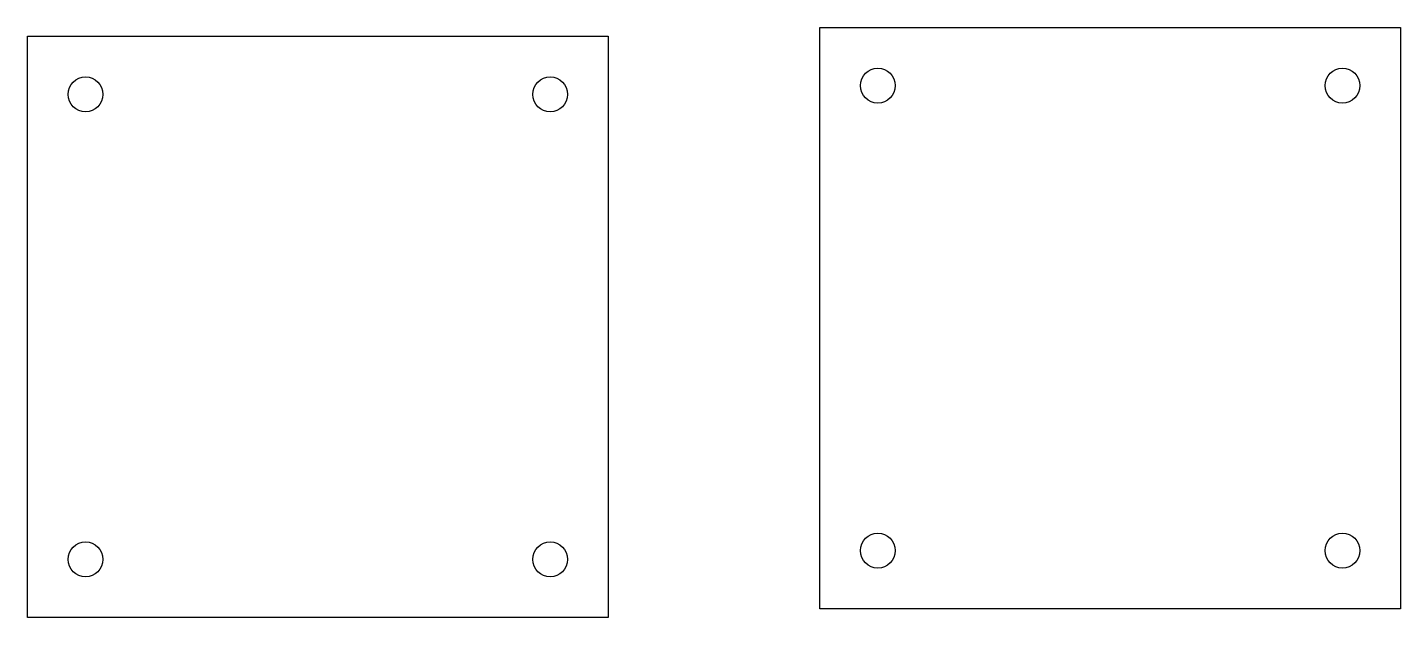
# Model space of a CAD drawing. Extents: x 231 to 703, y -61 to 142.
import ezdxf

# ---------------------------------------------------------------- set-up
doc = ezdxf.new("R2010")
doc.units = 0
doc.header["$LTSCALE"] = 7.8
doc.layers.add('TRAIT_FORT', color=7, linetype='CONTINUOUS')

msp = doc.modelspace()

# ---------------------------------------------------------------- linework, layer by layer
at = {"layer": 'TRAIT_FORT'}
for p, q in [((503.39, 142.03), (703.39, 142.03)), ((503.39, -57.97), (503.39, 142.03)), ((703.39, 142.03), (703.39, -57.97)), ((230.56, 139.02), (430.56, 139.02)), ((230.56, -60.98), (230.56, 139.02)), ((430.56, 139.02), (430.56, -60.98)), ((430.56, -60.98), (230.56, -60.98)), ((703.39, -57.97), (503.39, -57.97))]:
    msp.add_line(p, q, dxfattribs=at)
for centre in [(523.39, 122.03), (683.39, 122.03), (250.56, 119.02), (410.56, 119.02), (523.39, -37.97), (683.39, -37.97), (250.56, -40.98), (410.56, -40.98)]:
    msp.add_circle(centre, 6, dxfattribs=at)

doc.saveas('drawing.dxf')
